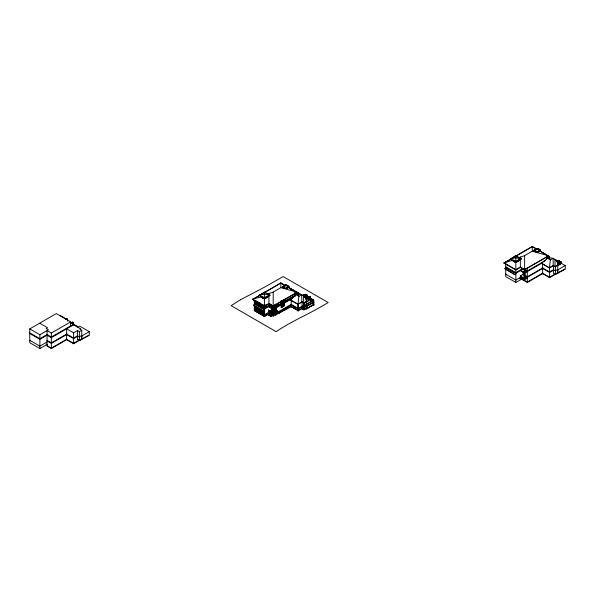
<?xml version="1.0" encoding="UTF-8"?>
<svg xmlns="http://www.w3.org/2000/svg" width="595" height="595" viewBox="0 0 595 595"><rect width="100%" height="100%" fill="white"/><g stroke="black" fill="none" stroke-linecap="round" stroke-linejoin="round"><path stroke-width="0.89" d="M294.696 308.664L294.696 307.236M286.24 288.449L282.64 287.549L282.655 286.634L285.883 284.767L282.506 286.835M283.116 286.612L282.677 286.619L282.64 287.549L285.868 285.682L285.883 284.767C293.58 286.53 284.41 290.858 282.506 286.716M537.664 252.012L534.065 251.12L534.079 250.197L534.548 250.183M537.307 248.584L534.079 250.197L534.065 251.12L537.292 249.253L537.307 248.338C545.013 250.101 535.842 254.422 533.938 250.287L537.307 248.338L540.461 250.398M297.931 304.149L298.943 296.317L297.931 294.629L296.094 294.674L290.062 299.605L297.931 304.149L301.866 301.873L303.703 302.937L308.983 300.401L305.971 297.798L306.886 301.873L306.44 301.613L303.703 303.197L301.866 302.134L297.931 304.402L290.062 299.858L291.186 299.211M268.323 312.977C271.104 305.949 269.892 317.604 269.966 310.835M268.457 313.119L269.966 311.059M271.06 316.22L268.308 314.629L269.833 312.516M268.457 314.591L269.966 312.591M268.635 312.687L268.457 314.71L269.706 312.784M270.643 314.316L272.294 312.174L273.12 312.769M272.443 314.123L272.443 312.263L270.77 314.398L272.428 312.375M270.643 315.915L272.153 313.855L273.112 314.398M270.77 315.99L272.287 313.996M263.295 311.096L253.626 305.25L254.526 304.209L264.195 309.794L263.295 311.096L264.195 310.575M514.95 274.793L504.828 268.687L505.728 267.653L515.85 273.492L514.95 274.793L515.85 274.273M549.356 267.973L550.368 259.889L549.356 258.2L547.519 258.245L541.487 263.168L549.356 267.713L553.29 265.444L555.128 266.5L560.416 263.972L557.396 261.369L558.318 265.444L557.865 265.184L555.128 266.761L553.29 265.705L549.356 267.973L541.487 263.429M268.419 314.153L264.425 316.458L254.303 310.62L254.794 310.33M261.049 297.024L261.041 296.615L264.418 298.854L268.018 296.734L264.418 298.965L261.041 296.764M519.219 260.432L515.85 262.536L512.473 260.335M47.065 344.401L39.872 348.558L29.75 342.713L29.75 328.909L56.287 313.587L70.679 321.895L70.381 326.313L73.304 324.625L80.578 328.819L79.938 329.191L81.775 330.247L81.775 335.483L79.373 336.874L77.536 335.811L73.602 338.079L66.633 334.055M65.51 319.649L66.744 318.935L67.644 319.188L67.644 321.181M29.75 328.909L39.872 334.747L48.418 329.816L46.165 328.514L47.518 327.741L39.642 323.197M47.637 334.249L39.872 338.733L29.75 332.888M66.811 339.626L51.341 348.558L47.065 346.089L47.065 330.597L51.341 333.059L70.679 321.895M72.255 323.442L72.478 321.984L73.378 322.505L73.378 324.922L51.341 337.648L47.065 335.186L39.872 339.336L29.75 333.498M72.925 324.491L72.925 322.505L70.455 323.933L73.378 322.505M70.679 325.874L51.341 337.045L47.065 334.576M47.065 341.976L39.872 346.134L29.75 340.288M66.811 333.951L51.341 342.884L47.065 340.422M66.811 334.472L51.341 343.404L47.065 340.942M66.633 339.291L73.602 343.322L80.578 339.291L80.578 339.73L73.602 343.754L66.633 339.73L66.633 328.819L73.602 332.843L77.536 330.575L79.373 331.631L81.775 330.247M66.811 339.187L51.341 348.12L47.065 345.658M77.476 336.368L73.602 338.6L66.633 334.576M81.47 339.291L81.47 335.662L81.924 335.922L89.272 331.675L89.272 335.312L79.373 340.504L77.536 339.447L77.536 330.575M77.536 339.447L79.373 340.243L88.819 335.312M285.466 285.548L280.84 282.878L252.503 299.493L264.425 306.373L268.918 303.777L273.194 306.247L297.031 292.48L288.545 287.586M252.503 299.493L261.16 294.495M265.095 292.219L280.84 283.131L284.693 285.362M267.423 294.146L273.194 292.078L280.84 287.66L297.031 292.219L297.031 293.64M254.601 301.992L264.425 308.009L269.066 305.324M254.526 302.386L264.425 308.359L269.066 305.674M264.946 297.976L265.318 297.76L265.318 298.192M265.846 297.455L266.218 297.24L266.218 297.671M266.746 296.935L267.497 296.503M269.818 295.507L264.418 298.623L259.026 295.246L264.418 292.13L269.818 295.246L264.418 292.13L264.425 309.058L271.417 305.019M265.824 297.924L266.597 297.024M266.724 297.403L267.512 296.95M253.626 305.51L254.526 304.99L254.526 304.209M285.652 288.53L289.029 286.582L285.868 285.682M254.526 308.931L255.069 309.504M265.02 306.365L265.995 305.8M293.313 290.375L297.478 292.829L295.008 294.257L297.931 292.829L297.931 294.443M272.778 306.938L269.029 304.707L272.912 306.797M265.02 307.578L265.995 307.013M269.535 305.019L269.595 306.611L269.535 303.666M269.728 305.131L270.026 306.797L269.914 305.235M272.912 308.485L268.88 306.247L272.778 308.56M269.535 305.889L270.398 305.458M270.532 305.599L270.777 307.228M292.138 298.593L273.194 309.534L268.918 307.065L271.618 305.079M269.409 306.507L269.349 303.666L269.223 306.395M270.851 305.778L271.149 307.444M269.78 306.722L269.78 305.101M271.223 305.994L271.521 307.66M270.1 306.908L270.16 305.317M270.398 307.013L270.249 303.993M271.603 306.209L271.9 307.875M296.228 292.123L296.228 293.685M270.591 307.124L270.532 305.533M296.526 292.234L296.414 293.789L296.474 292.197M271.975 306.432L272.272 308.098M296.6 292.338L296.66 293.93M272.16 306.537L272.22 308.128M273.194 305.986L297.031 292.219M270.963 307.34L270.904 305.748M296.786 292.45L297.931 292.829M272.346 306.648L272.651 308.314M272.54 306.752L272.592 308.344M282.261 301.613L281.361 302.134L281.361 300.572M283.049 301.159L283.949 300.639M271.714 307.771L271.655 306.18M273.603 306.938C286.336 299.583 264.373 312.137 275.634 305.547M272.086 307.987L272.034 306.395M298.162 292.918L298.274 294.666M268.762 310.3L268.65 311.854M268.836 310.404L269.2 311.936M295.232 295.157L275.894 306.321L275.232 305.889L275.351 307.444M269.133 310.516L269.252 313.528M295.232 295.507L275.894 306.67L275.254 306.299M269.401 310.731L269.386 313.23M273.663 308.418L275.723 307.228M275.797 307.124L275.857 305.599M276.474 306.797L276.474 305.235M276.846 306.581L276.846 305.019M273.477 308.485L277.203 306.485M294.889 296.384L275.894 307.37L273.752 306.135M302.691 308.47L298.154 310.791L291.186 306.76L273.194 316.153L272.183 315.573L270.784 316.376L268.308 314.948L268.457 312.851M271.246 315.462L268.776 314.361L268.769 312.464L268.769 314.011L271.246 315.462L271.714 315.194L269.238 313.439M269.595 312.003L271.618 310.835L275.894 313.297M281.42 305.302L282.209 304.848L282.209 306.797L281.368 307.347L281.368 305.272L282.268 304.752L282.268 306.827L281.42 307.251M268.918 312.65L264.425 315.246L263.652 314.807M269.959 312.501L268.39 311.817M269.632 313.015L269.639 310.806L269.758 312.814M268.814 313.751L264.425 316.473L264.425 309.66M269.141 313.528L269.706 313.171L272.183 314.599L272.183 315.573M269.066 313.766L269.014 312.189M268.776 314.034L269.238 313.766L269.267 310.59L269.386 313.297M268.308 314.629L268.776 314.361M272.027 312.561L271.893 314.383L271.893 312.844M272.465 312.509L272.711 314.138M271.521 314.829L271.759 313.059L271.707 314.636M271.573 313.312L271.573 314.867M271.275 313.558L271.201 315.35M270.956 314.019L270.77 315.804M273.477 312.62C285.035 306.351 266.664 316.309 275.723 311.43M302.914 295.618L304.417 294.756L304.432 297.255L305.473 296.608M270.822 314.309L270.784 316.376M304.253 294.942L302.922 295.499M273.328 312.94L273.276 314.532M272.027 314.123L273.112 314.331M305.845 296.66L305.228 296.548L305.228 294.994L305.361 296.608M272.577 314.063L272.294 312.174M271.714 314.867L272.183 314.599M271.327 315.142L271.327 313.52M306.217 295.187L306.165 296.764L306.596 296.808M276.474 312.554L273.663 314.175M276.846 312.338L276.846 310.776M273.477 314.175L277.203 312.241M304.424 296.459L304.908 296.511M306.596 295.261L306.73 296.793M270.784 316.057L271.246 315.789M306.685 297.299L306.73 295.261L306.856 296.883M291.364 304.283L273.194 314.859L268.918 312.39M304.432 296.92L304.885 296.66L304.885 297.329L305.785 296.808L308.478 298.37M305.094 296.555L304.662 294.904L304.662 296.503M306.73 295.261L307.154 295.343L307.228 298.236L307.451 295.18L307.6 296.503M305.28 296.578L304.856 296.481M275.894 313.729L291.364 304.796M278.966 312.197L280.766 311.155L280.766 312.189L278.966 313.126L278.966 312.197L279.025 313.096M305.599 296.6L306.165 296.697M275.894 314.376L278.966 312.598M308.931 298.445L305.785 296.808M305.979 296.697L306.41 296.764M312.278 301.077L313.587 300.334L307.169 296.399M280.766 311.728L291.186 306.061M307.347 296.526L310.255 297.091C306.269 294.555 308.716 301.42 308.284 296.682M307.429 296.726L307.734 298.392M307.734 296.831L307.675 298.355M307.92 296.942L308.106 298.608M308.225 296.719L308.976 296.779L308.931 299.144L309.831 298.593M308.976 296.846L309.303 299.367L309.407 296.89M306.916 295.299L306.923 298.236L307.288 298.05M309.348 296.92L310.404 296.927M306.923 298.236L307.355 298.177M307.429 298.281C298.764 294.748 309.616 297.232 306.232 297.225L306.232 296.883M310.099 297.039L310.516 299.999M308.225 298.259L308.597 298.251M308.366 298.824L309.162 298.355M308.478 298.824L308.411 296.682M308.478 299.04L309.727 298.541M309.727 298.474L307.087 298.043M308.798 299.069L308.79 296.749M309.117 299.255L309.162 296.816M310.404 298.437L310.702 300.103M309.378 299.188L309.831 298.928M310.59 298.549L310.642 300.073M309.489 299.471L309.534 296.883M309.794 299.583L309.727 296.92M311.073 298.764L311.073 300.319M311.148 298.868L311.267 300.43L311.207 298.839M310.136 299.783L309.913 296.935M311.453 298.98L311.453 300.534M310.27 299.858L310.404 296.987M306.886 301.873L308.983 300.401M310.33 299.887L310.263 296.801M311.713 299.196L311.825 300.758M311.899 299.307L311.899 300.862M312.085 299.411L312.144 301.003M310.962 300.319L310.887 298.653L310.835 300.244M312.39 299.523L312.472 302.781L312.464 299.627M312.762 299.739L312.68 302.372L312.925 300.676M302.803 305.726L298.154 308.411L291.186 304.387M306.023 308.708L306.023 304.127L306.626 304.127L306.626 305.986L312.323 302.699M313.215 300.058L313.238 302.044M313.267 300.096L313.431 301.94M302.803 306.247L298.154 308.931L291.186 304.9M306.626 304.127L313.595 300.058L313.372 301.903M313.825 304.752L306.477 308.939L306.477 304.387L313.743 300.14L306.923 296.377L313.595 300.23M302.089 308.165L297.931 310.307L297.931 304.008M306.328 305.815L303.926 307.199L302.089 306.135M313.587 301.888L312.293 302.55L313.587 301.725M313.825 305.637L313.825 302.007L306.477 306.247L306.023 305.986M306.254 304.253L306.477 308.679L313.825 304.372M536.891 249.112L532.265 246.442L503.928 263.064L515.85 269.944L520.35 267.348L524.619 269.818L548.456 256.051L539.115 250.376L539.784 250.012M510.451 259.078L515.85 255.701L510.451 259.078L515.85 262.194L521.242 258.818L515.85 255.701L515.85 282.454L522.246 278.757M503.928 263.064L511.016 258.974M514.95 256.698L532.265 246.702L536.125 248.926M512.25 260.461L512.481 260.595M518.847 257.717L524.619 255.649L532.265 251.231L548.456 255.791L524.619 269.557M517.122 261.108L516.75 261.763M517.271 261.026L517.65 260.811L517.65 261.242M518.171 260.506L518.922 260.075M515.85 261.934L521.242 258.818L515.85 257.776L510.451 258.818L515.85 262.194M537.084 252.101L540.453 250.153L537.292 249.253M542.61 262.782L524.619 273.105L520.35 270.636L523.05 268.642M522.373 269.468L515.85 273.231L505.728 267.393M548.233 257.338L548.456 255.88L549.356 256.4L549.356 258.825M548.91 258.386L548.91 256.4L546.433 257.828L549.356 256.4M520.35 270.204L524.098 272.369L524.619 272.064M543.272 261.711L545.556 260.394M524.619 272.495L524.098 272.8L524.098 278.125L524.619 277.82M545.109 260.67L527.319 270.941L525.184 269.706M520.35 275.961L523.05 274.399L527.319 276.868L524.619 278.43L520.35 275.961L520.35 277.255L521.138 277.716L520.008 278.363L520.387 277.82L522.856 279.248L520.387 277.82M520.759 276.958L523.236 278.705L520.759 276.958L523.607 278.17L523.607 279.144L522.484 279.791L520.008 278.363M520.759 277.277L515.85 280.029L505.728 274.183M523.236 278.386L523.607 278.17M522.856 278.929L523.236 278.705M520.008 278.036L522.856 279.248M542.789 267.847L527.319 276.779L523.05 274.317M559.91 262.276L556.31 260.231L555.864 260.491L558.556 262.045L559.01 261.785L559.01 262.454L559.91 261.941L559.91 262.611M542.789 268.367L527.319 277.3L525.184 276.065M555.864 260.826L556.764 260.305L559.456 261.859L559.456 262.536L560.356 262.016L560.356 262.685L561.256 262.164L561.256 262.834L561.71 262.574L559.01 260.684L557.664 260.454L561.256 262.499M560.81 262.425L557.21 260.379L556.31 260.9L556.31 260.231M557.664 260.454L556.764 260.974L556.764 260.305M523.607 279.144L524.619 279.724L527.319 278.17M559.456 261.859L559.01 262.12L556.31 260.565M560.356 262.35L560.81 262.09L560.81 262.759L561.71 262.239M542.789 273.09L527.319 282.023L523.05 279.553L523.05 279.985L527.319 282.454L542.789 273.522M558.318 265.444L560.416 263.972L558.132 262.655M553.454 270.264L549.587 272.495L542.61 268.471M557.456 273.187L557.456 269.557L557.902 269.818L565.25 265.571L565.25 269.208L555.358 274.399L553.521 273.343L553.521 265.34M556.057 273.737L564.804 269.208M542.61 263.592L542.61 273.626L549.587 277.649L556.556 273.626L556.556 273.194L549.587 277.218L542.61 273.194M306.023 308.418L303.926 309.593L302.312 308.664M306.328 308.507L303.926 309.839L302.089 308.783M306.477 308.679L313.372 304.752M261.867 296.6L252.503 299.233L264.425 306.113L268.918 303.517L275.894 307.541L273.715 308.798L273.194 308.493M512.444 260.409L503.928 262.804L515.85 269.684L520.35 267.088L527.319 271.112L525.147 272.369L525.147 268.471M290.353 298.526L291.847 298.14M286.284 288.032L287.683 288.01L287.683 286.835M286.269 288.426L282.64 287.549M304.276 294.815L307.444 295.403M307.087 296.444L310.255 297.031M304.305 296.511L306.685 296.875M304.432 296.585L306.685 296.964L309.378 298.519M309.363 298.355L307.087 297.976L312.881 301.382M308.046 298.348L309.623 298.616M308.165 299.04L309.958 299.345M297.626 293.848L301.68 294.741L305.518 297.545L306.44 301.613M543.48 253.411L545.161 254.125M290.367 289.319L293.729 290.494L288.441 287.437M534.065 251.12L537.248 252.005L537.694 251.997L537.017 251.611L539.107 251.797M263.652 314.458L264.425 314.904L271.618 310.746L275.894 313.215M512.236 260.365L515.85 262.425L519.428 260.439M558.556 260.61L561.256 262.164M561.033 262.187L559.01 260.684M558.11 260.528L560.81 262.09M558.333 261.183L559.687 261.956M557.865 265.184L556.95 261.108L554.942 259.368L553.105 258.304L549.059 257.672M542.722 252.57L543.622 253.091L542.722 252.83M555.693 260.052L565.25 265.571M539.115 250.636L548.456 256.051M548.233 256.006L548.91 256.4M558.147 262.923L560.416 264.232M549.594 258.096L547.221 256.72L547.519 257.412M546.389 256.676L547.764 257.471M547.519 258.245L550.368 259.889L553.105 258.304L553.29 265.705M557.456 269.818L557.902 270.078M542.61 267.951L549.587 271.982L553.521 269.706L555.358 270.77L557.753 269.379L557.753 265.02M515.85 255.954L521.242 259.07M513.53 260.506L513.158 260.29L513.158 260.722M514.43 261.026L514.058 260.811L514.058 261.242M514.578 261.116L514.958 261.331M512.258 260.312L515.85 262.536M525.898 270.725L527.319 271.543M505.728 266.783L515.85 272.629L523.05 268.471L523.05 269.081M504.828 268.687L514.95 274.533M515.85 282.454L505.728 276.608L505.728 263.6M306.73 295.328L306.351 295.194L306.351 296.801M305.228 294.994L306.031 295.157L306.031 296.726M304.402 294.793L302.848 295.603M304.662 294.964L304.112 294.756L304.112 296.615M304.127 294.8L307.444 295.47L307.102 295.313L307.072 298.326M303.963 295.068L303.911 296.66M307.578 297.113L309.608 298.281M303.911 295.098L303.777 296.734M307.808 297.426L309.155 298.207M313.186 300.46L313.052 302.089M313.111 300.564L313.052 302.156M285.883 285.012L289.029 286.835M307.808 297.76L309.155 298.541M312.806 300.676L312.925 302.23M307.355 297.902L305.332 297.069M287.779 286.879L303.056 295.574M304.127 296.429L313.825 302.007M304.885 296.994L306.232 297.775M292.628 290.025L291.394 289.23M304.261 296.831L307.132 298.474M310.635 300.512L313.825 302.349L306.477 306.589L306.023 306.328M287.378 287.273L287.4 286.991M312.546 302.446L312.33 299.486M294.86 292.852L296.34 293.685M294.726 292.859L296.846 294.146M294.956 293.104L296.34 293.9M296.094 294.674L298.943 296.317L301.68 294.741L301.866 302.134M306.023 304.127L306.477 304.387M306.477 308.53L306.023 308.27L303.703 309.355L303.703 302.721M306.023 308.679L306.477 308.939M302.089 308.336L303.926 309.393M291.186 306.239L293.766 307.727M295.566 308.768L298.154 310.263M295.514 309.132L293.826 308.158L293.766 306.633L295.566 307.675L295.566 309.229M261.354 296.503L262.105 296.935M263.005 297.455L262.626 297.24L262.626 297.671M263.897 297.976L263.526 297.76L263.526 298.192M261.331 296.95L262.12 297.403M263.02 297.924L262.254 297.024M260.833 296.741L264.418 298.816M275.537 307.34L275.723 305.674M275.611 305.674L275.663 307.265M275.537 305.778L275.478 307.37M274.6 306.321L274.54 307.913M273.945 306.031L274.786 306.514M274.169 306.566L273.923 308.203M273.849 306.752L273.737 308.314M274.92 307.697L275.254 304.171M274.674 307.771L275.552 308.344L275.537 313.096M269.029 304.707L272.912 306.864M274.712 307.92L275.5 308.374L275.5 311.363M274.295 307.987L274.488 306.321M274.726 309.422L275.478 309.861M273.194 308.931L273.715 309.229M268.918 306.633L272.666 308.798M275.797 311.319L275.857 312.911M271.952 309.385L272.852 309.906M275.663 311.46L274.652 310.94L274.726 306.18M275.537 311.535L275.478 313.126M271.618 309.445L272.852 310.159M275.894 311.914L274.652 311.2L274.726 313.558M274.972 311.862L274.86 313.416M274.92 311.892L274.674 313.528M276.169 312.658L276.229 311.133M274.6 312.078L274.488 313.632M273.321 311.512L274.183 312.011L274.183 308.351M254.98 301.256L255.954 301.821M256.4 302.082L257.375 302.647M257.828 302.907L258.803 303.465M259.926 304.112L260.9 304.677M261.346 304.938L262.321 305.503M263.749 306.321L262.752 305.748L262.752 306.983L263.749 307.533M275.351 313.201L275.292 311.609L275.046 313.312M273.849 312.509L273.737 314.071M268.524 310.114L269.959 310.947M254.98 302.468L255.954 303.034M256.4 303.294L257.375 303.859M258.803 304.677L257.828 304.112L257.806 301.658M260.9 305.889L259.926 305.324L259.903 302.87M261.346 306.15L262.321 306.715L262.343 305.101L262.402 306.841M268.39 310.129L269.966 311.125M274.295 313.743L274.429 308.217M273.923 313.959L274.109 312.293M264.425 309.058L254.303 303.212L254.303 300.386M273.194 314.249L273.715 314.554L273.715 305.681M268.888 311.929L268.888 310.374M268.39 311.75L270.123 312.777M272.302 314.078L272.986 314.405M271.142 313.84L271.142 315.38M268.449 313L268.605 314.629M269.238 313.766L271.714 315.194M253.626 305.25L263.295 310.835M259.234 313.461L259.227 309.318L255.069 306.916L255.129 311.096M255.129 307.013L259.175 309.355M255.277 307.273L259.026 309.437M259.695 309.831L263.444 311.996M255.277 307.883L259.026 310.047M259.695 310.434L263.444 312.598M255.277 308.054L259.026 310.218M259.695 310.605L263.444 312.769M255.277 308.79L256.103 309.266M256.252 309.355L257.077 309.831M257.226 309.913L258.051 310.389M258.2 310.478L259.026 310.954M259.695 311.341L260.521 311.817M260.67 311.906L261.495 312.382M261.644 312.472L262.469 312.948M262.626 313.029L263.444 313.505M255.277 309.526L256.103 310.002M256.252 310.092L257.077 310.568M257.226 310.649L258.051 311.125M258.2 311.215L259.026 311.691M259.695 312.078L260.521 312.554M260.677 312.643L261.495 313.119M261.651 313.208L262.469 313.684M262.626 313.766L263.444 314.242M254.303 309.407L255.069 309.846M255.277 310.263L256.103 310.739M256.252 310.821L257.077 311.297M257.226 311.386L258.051 311.862M258.2 311.951L259.026 312.427M259.703 312.814L260.521 313.29M260.677 313.379L261.495 313.855M261.651 313.937L262.469 314.413M262.626 314.502L263.444 314.978M255.277 310.999L259.026 313.163M259.703 313.55L263.444 315.714M66.744 318.675L67.644 319.188M89.272 331.675L79.715 326.157L78.362 326.938L71.244 322.825L71.244 323.345M72.255 322.111L72.925 322.505M60.11 315.447L66.655 319.225M70.403 322.78L71.787 323.576M75.989 326.09L77.573 326.997M81.47 335.922L81.924 336.175M46.165 344.014L47.667 344.877M254.772 309.311L254.772 306.313L263.949 311.616L263.957 314.629M554.942 259.368L555.128 266.761M303.517 295.797L303.703 302.937M538.884 250.532L538.884 251.246M518.996 259.509L518.996 260.55M518.944 260.513L518.944 259.606L518.156 260.06L518.156 260.967M518.55 259.859L518.55 260.722M518.044 260.127L518.044 261.034M517.256 260.58L517.256 261.488M517.144 260.647L517.144 261.555M516.356 261.101L516.356 262.008M515.344 261.101L515.344 262.008M514.958 260.9L514.958 261.763M514.563 260.647L514.563 261.555M514.444 260.58L514.452 261.495M513.663 260.127L513.663 261.034M513.552 260.067L513.552 260.974M287.452 286.961L287.452 287.675M284.172 299.501L284.172 300.765L282.826 301.546L282.826 300.282M282.491 300.475L282.491 301.739L281.137 302.52L281.137 300.616M280.714 311.252L280.714 312.219M279.895 311.728L279.895 312.643M279.836 311.758L279.836 312.673M267.572 295.938L267.572 296.979M267.118 296.719L267.118 297.15M266.3 305.146L266.3 306.931M266.017 304.558L266.069 307.057M265.772 296.979L265.772 298.021M265.712 297.076L265.712 297.983L264.924 298.437L264.924 297.53M265.511 306.083L265.511 307.295M265.006 307.608L265.006 305.146L264.946 307.704M264.723 305.168L264.723 307.838M264.418 297.582L264.418 298.965M263.92 297.53L263.92 298.445L263.131 297.983L263.131 297.076M263.764 305.919L263.823 307.667M263.652 316.012L263.652 311.877L259.494 309.474L259.494 313.61M263.6 315.982L263.592 311.906L259.546 309.571L259.546 313.647M263.444 311.817L263.444 315.893M263.258 304.826L263.258 307.251M263.079 296.979L263.079 298.021M262.7 305.287L262.7 307.013M262.618 312.293L262.626 315.238M262.469 312.211L262.469 315.149M261.837 305.22L261.837 306.432M261.726 296.719L261.726 297.15M261.644 310.954L261.644 311.557M261.644 311.735L261.651 314.673M261.495 310.865L261.495 311.475M261.495 311.646L261.495 314.591M261.279 295.946L261.279 296.979M261.272 304.462L261.272 306.194M260.9 303.465L260.974 306.016M260.67 311.17L260.677 314.115M260.521 311.081L260.521 314.026M260.409 304.395L260.409 305.607M259.851 302.773L259.851 305.369M259.695 309.653L259.703 313.729M259.546 303.413L259.554 305.198M259.175 303.197L259.175 304.982M259.026 309.266L259.026 313.342M258.877 302.208L258.877 304.811M258.312 303.182L258.312 304.395M258.2 309.742L258.2 312.687M258.051 309.653L258.051 312.598M257.747 301.561L257.754 304.157M257.449 303.986L257.449 302.253L257.397 303.889M257.226 308.403L257.226 309.006M257.226 309.177L257.226 312.122M257.077 308.314L257.077 308.917M257.077 309.095L257.077 312.033M256.891 301.152L256.891 303.576M256.326 301.606L256.326 303.338M256.252 308.619L256.252 311.557M256.103 308.53L256.103 311.475M256.029 300.564L256.029 303.16M255.463 301.539L255.463 302.751M255.277 307.102L255.277 311.178M254.958 300.854L254.958 302.483L254.905 300.014M254.534 309.192L254.526 302.647M557.902 269.818L557.902 273.447M557.21 260.379L557.21 261.049M555.358 266.404L555.358 274.399M549.587 267.616L549.587 277.649M546.656 256.586L546.656 258.981M532.265 246.442L532.265 251.231M527.319 267.757L527.319 282.454M525.147 272.8L525.147 278.125M524.619 255.649L524.619 279.724M524.098 269.252L524.098 272.369M523.05 271.625L523.05 275.024M520.35 256.847L520.35 267.348M313.743 300.14L313.743 302.007M313.595 302.223L313.595 304.506M313.453 300.14L313.446 302.007M313.372 302.52L313.372 304.863M311.959 299.27L311.959 300.892M310.047 297.002L310.084 299.813M309.779 296.95L309.735 299.612M309.028 296.808L308.983 299.181M308.656 296.749L308.612 298.965M308.597 296.719L308.552 298.928M307.451 295.18L307.489 298.311M306.7 304.253L306.7 308.485M306.485 296.808L306.41 295.224L305.979 295.127L305.979 296.764M306.328 301.449L306.328 304.067M305.793 295.098L305.599 296.66M305.413 295.031L305.413 296.637M305.042 294.964L305.042 296.585M304.856 294.934L304.856 296.541M304.536 294.904L304.61 296.474M304.276 294.882L304.261 296.704M304.149 302.721L304.149 309.355M303.926 302.833L303.926 309.921M302.312 306.529L302.312 308.864M302.089 301.769L302.089 308.864M298.378 304.008L298.378 310.307M298.154 304.045L298.154 311.289M296.846 292.413L296.898 294.004M296.712 292.338L296.786 294.004M296.094 293.603L296.094 291.981L296.042 293.573M295.232 293.015L295.232 296.206M294.644 307.199L294.644 308.627M291.186 300.021L291.186 307.265M280.84 282.878L280.84 287.66M277.032 304.915L276.98 306.507L276.98 304.945M277.032 310.672L276.98 312.263L276.98 310.702M276.66 305.131L276.601 306.722L276.601 305.161M276.66 310.887L276.601 312.479L276.601 310.917M276.474 310.992L276.415 312.583M276.288 305.347L276.229 306.938L276.229 305.376M276.288 311.103L276.288 312.658M276.095 305.458L276.117 313.082M275.894 304.186L275.894 315.305M275.663 311.393L275.663 313.015M275.106 308.173L275.106 311.111M275.106 311.721L275.106 313.342M274.786 305.034L274.786 307.771M274.355 306.395L274.355 308.017M274.369 308.247L274.355 313.773M274.169 306.507L274.169 308.128M274.169 312.263L274.169 313.885M273.983 306.611L273.968 311.884M273.983 312.368L273.983 313.989M273.603 306.827L273.603 308.56M273.536 308.894L273.536 311.639M273.603 312.583L273.603 314.316M273.194 292.078L273.194 316.153M272.986 312.784L272.146 312.263L272.079 314.153M272.8 308.314L272.8 309.802M272.666 305.681L272.666 314.554M272.406 306.611L272.406 308.232M271.841 306.291L271.841 307.913M271.618 304.9L271.618 305.51M271.618 308.128L271.618 311.453M271.469 306.075L271.469 307.697M271.283 305.964L271.283 307.585M271.097 305.852L271.097 307.481M270.718 305.421L270.718 307.265M270.346 305.421L270.346 307.042M269.825 310.917L269.818 312.784M269.066 303.398L269.066 306.551M268.918 293.283L268.918 303.777M268.702 310.263L268.702 311.884M268.457 312.68L268.457 314.71M264.649 308.225L264.649 314.77M264.195 308.225L264.195 314.77M254.303 303.822L254.303 310.62M81.924 335.922L81.924 339.552M79.373 331.631L79.373 340.504M73.602 332.843L73.602 343.754M73.49 324.208L73.49 324.885M67.421 319.322L67.421 320.646M51.341 333.059L51.341 348.558M39.872 334.747L39.872 348.558M240.447 299.798L231.15 305.681L276.125 331.653C292.621 320.467 311.282 313.104 328.15 302.52L283.175 276.556L265.184 286.812L240.447 299.798M269.818 295.246L264.418 298.363L259.026 295.246L264.418 294.205L269.818 295.246M282.491 304.365L281.137 305.146L281.137 307.741L282.491 306.961L282.491 304.365M284.179 303.391L282.826 304.171L282.826 306.767L284.179 305.986L284.179 303.391M283.949 303.777L283.049 304.298L283.049 306.373L283.949 305.852L283.949 303.777M283.897 303.874L283.108 304.328L283.108 306.276L283.897 305.823L283.897 303.874M311.639 299.084L311.579 300.676L311.639 299.084M264.12 307.838L264.12 305.161L264.12 307.838M254.601 302.342L254.601 300.557L254.601 302.342"/></g></svg>
